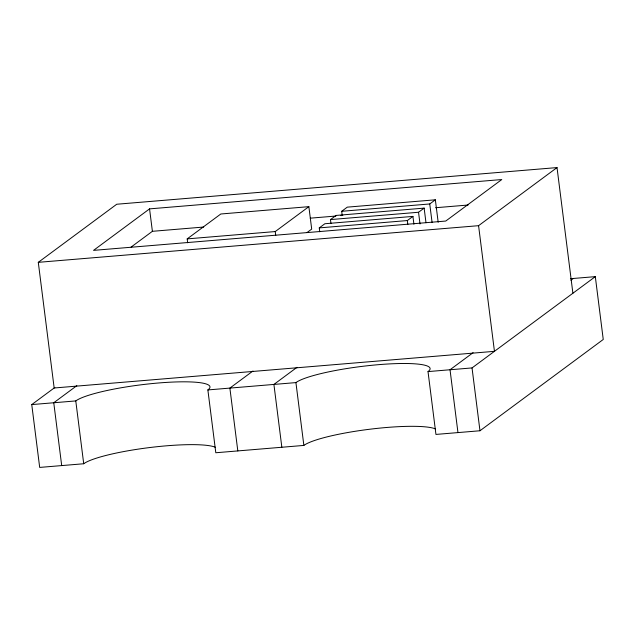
<?xml version="1.0" encoding="UTF-8"?>
<svg xmlns="http://www.w3.org/2000/svg" width="635" height="635" viewBox="0 0 635 635"><rect width="100%" height="100%" fill="white"/><g stroke="black" fill="none" stroke-linecap="round" stroke-linejoin="round"><path stroke-width="0.95" d="M557.022 167.584L478.576 225.679L494.451 351.33L54.165 387.993L38.291 262.334L116.737 204.24L557.022 167.584L572.897 293.235M149.558 208.875L93.528 250.373L445.754 221.043L501.793 179.546L149.558 208.875L152.392 231.315L131.088 247.094M187.682 242.792L187.19 238.887L220.805 213.995L308.864 206.661L311.698 229.1L307.007 232.569M215.36 447.27A68.675 10.628 -7.2 0 0 148.9 447.651A68.675 10.628 -7.2 0 0 83.717 463.756L39.688 467.416L31.75 404.59L54.816 387.509M187.19 238.887L275.241 231.561L308.864 206.661M76.827 385.675L53.761 402.757L61.698 465.582M319.762 231.791L319.27 227.894L324.874 223.742L412.933 216.408L413.917 224.211M330.97 223.496L330.478 219.591L336.082 215.44L424.14 208.113L425.99 222.742M342.178 215.194L341.686 211.296L347.289 207.145L435.348 199.811L438.182 222.25M319.27 227.894L407.329 220.559L412.933 216.408M330.478 219.591L418.536 212.257L424.14 208.113M341.686 211.296L429.744 203.962L435.348 199.811M252.944 371.015L229.878 388.096L237.815 450.921M296.974 367.347L273.907 384.429L281.845 447.254M473.091 352.679L450.024 369.76L457.962 432.594M570.913 280.241L573.302 278.471M428.014 371.594L472.035 367.927L595.312 276.638L603.25 339.471L479.973 430.76L435.943 434.427L428.014 371.594A68.675 10.628 -7.2 0 0 378.777 364.649A68.675 10.628 -7.2 0 0 295.926 382.595L207.867 389.93A68.675 10.628 -7.2 0 0 158.631 382.976A68.675 10.628 -7.2 0 0 75.779 400.923L31.75 404.59M152.392 231.315L203.7 227.044M310.253 218.17L335.907 216.035M340.844 215.622L342.813 215.455M435.562 207.732L468.122 205.026M38.291 262.334L478.576 225.679M570.428 278.709L595.312 276.638M435.507 428.935A68.675 10.628 -7.2 0 0 369.046 429.323A68.675 10.628 -7.2 0 0 303.863 445.421L215.805 452.755L207.867 389.93M472.035 367.927L479.973 430.76M429.744 203.962L432.086 222.496M418.536 212.257L420.013 223.965M407.329 220.559L407.821 224.465M295.926 382.595L303.863 445.421M275.241 231.561L275.741 235.458M75.779 400.923L83.717 463.756"/></g></svg>
